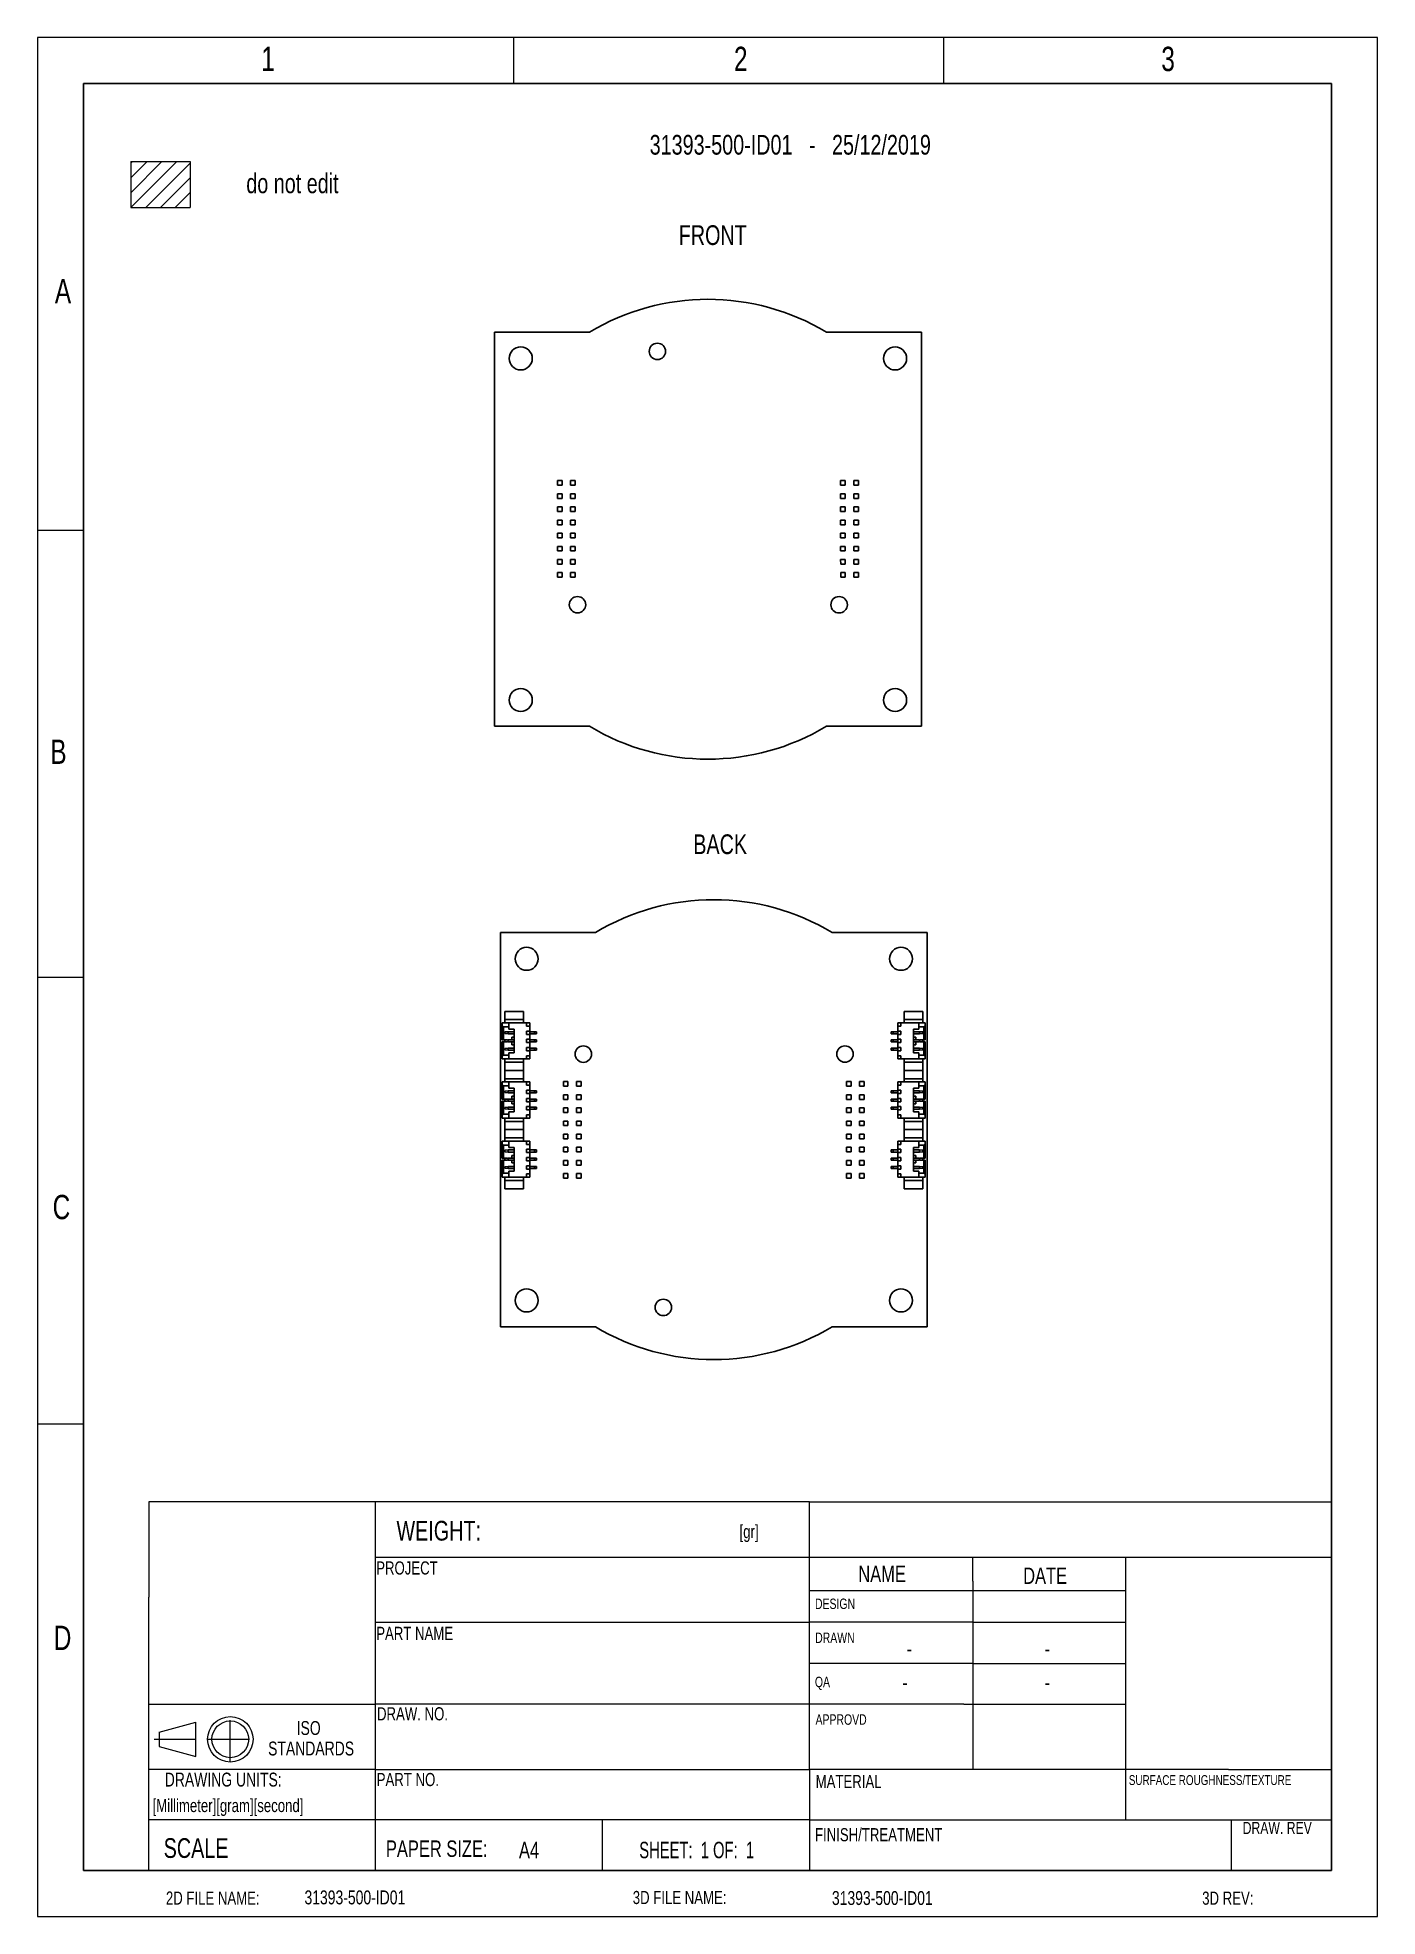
# Model space of a CAD drawing. Header units: millimetres. Extents: x 9 to 417, y 11 to 583.
import ezdxf

# ---------------------------------------------------------------- set-up
doc = ezdxf.new("R2010")
doc.units = ezdxf.units.MM
doc.header["$LTSCALE"] = 2
doc.linetypes.add('CENTER', pattern=[10.16, 6.35, -1.27, 1.27, -1.27])
doc.styles.add('SLDTEXTSTYLE0', font='TXT', dxfattribs={"width": 0.75})
doc.styles.add('SLDTEXTSTYLE1', font='TXT', dxfattribs={"width": 0.671875})

# ---------------------------------------------------------------- blocks, each defined once
blk = doc.blocks.new('SW_NOTE_0')
at = {"color": 0, "linetype": 'Continuous', "lineweight": 0, "char_height": 4.233, "attachment_point": 2, "style": 'SLDTEXTSTYLE0'}
for s, insert in [('ISO', (4.56, 5.46)), ('STANDARDS', (5.3, -0.78))]:
    blk.add_mtext(s, dxfattribs=dict(at, insert=insert))

msp = doc.modelspace()

# ---------------------------------------------------------------- hatches: boundary and pattern name
at = {"linetype": 'Continuous'}
h = msp.add_hatch(dxfattribs=at)
h.set_pattern_fill('ANSI31', style=0)
h.paths.add_polyline_path([(37.21, 531.13), (55.21, 531.13), (55.21, 545.08), (37.21, 545.08)], flags=0)

# ---------------------------------------------------------------- linework, layer by layer
at = {"color": 7, "linetype": 'Continuous', "lineweight": 18}
for p, q in [((8.79, 582.84), (8.79, 10.84)), ((416.79, 582.84), (8.79, 582.84)), ((153.74, 582.84), (153.74, 568.84)), ((284.7, 582.84), (284.7, 568.84)), ((416.79, 10.84), (416.79, 582.84)), ((402.79, 568.84), (104.87, 568.84)), ((104.87, 568.84), (402.79, 568.84)), ((402.79, 517.93), (402.79, 568.84)), ((402.79, 517.93), (402.79, 568.84)), ((37.21, 545.08), (55.21, 545.08)), ((37.21, 545.08), (37.21, 531.13)), ((55.21, 545.08), (55.21, 531.13)), ((37.21, 531.13), (55.21, 531.13)), ((8.79, 432.84), (22.79, 432.84)), ((8.79, 296.84), (22.79, 296.84)), ((8.79, 160.84), (22.79, 160.84)), ((111.55, 137.07), (42.65, 137.07)), ((42.65, 137.07), (42.65, 108.03)), ((243.83, 137.07), (111.55, 137.07)), ((111.55, 137.07), (111.55, 120.19)), ((243.83, 120.19), (243.83, 137.07)), ((243.83, 137.07), (402.79, 137.07)), ((111.55, 120.19), (402.79, 120.19)), ((111.55, 120.19), (111.55, 40.23)), ((243.83, 55.62), (243.83, 120.19)), ((293.55, 112.92), (293.55, 120.19)), ((340.12, 120.19), (340.12, 55.62)), ((340.12, 110), (243.83, 110)), ((293.55, 112.92), (293.55, 100.4)), ((42.65, 55.62), (42.65, 108.03)), ((111.55, 100.4), (243.83, 100.4)), ((293.55, 100.4), (243.83, 100.4)), ((293.55, 100.4), (293.55, 87.88)), ((293.55, 100.4), (340.12, 100.4)), ((293.55, 87.88), (243.83, 87.88)), ((293.55, 87.88), (293.55, 55.62)), ((293.55, 87.88), (340.12, 87.88)), ((42.65, 75.47), (111.55, 75.47)), ((243.83, 75.47), (111.55, 75.47)), ((290.86, 75.47), (243.83, 75.47)), ((290.86, 75.47), (340.12, 75.47)), ((42.65, 55.62), (42.65, 71.01)), ((42.65, 55.62), (42.65, 71.01)), ((45.86, 66.98), (56.98, 69.97)), ((56.98, 59.57), (56.98, 69.97)), ((45.86, 66.98), (45.86, 62.56)), ((45.86, 62.56), (56.98, 59.57)), ((111.55, 55.62), (42.65, 55.62)), ((42.65, 40.23), (42.65, 55.62)), ((111.55, 55.62), (243.83, 55.62)), ((243.83, 55.62), (243.83, 24.84)), ((340.12, 55.62), (243.83, 55.62)), ((340.12, 55.62), (340.12, 40.23)), ((371.46, 55.62), (340.12, 55.62)), ((371.46, 55.62), (402.79, 55.62)), ((42.65, 24.84), (42.65, 40.23)), ((243.83, 40.23), (42.65, 40.23)), ((111.55, 40.23), (111.55, 24.84)), ((180.73, 40.23), (180.73, 24.84)), ((243.83, 40.23), (402.79, 40.23)), ((372.29, 40.23), (372.29, 24.84)), ((8.79, 10.84), (416.79, 10.84))]:
    msp.add_line(p, q, dxfattribs=at)
at = {"color": 7, "linetype": 'Continuous', "lineweight": 25}
for p, q in [((22.79, 568.84), (402.79, 568.84)), ((22.79, 24.84), (22.79, 568.84)), ((22.79, 568.84), (22.79, 24.84)), ((402.79, 24.84), (402.79, 568.84)), ((402.79, 24.84), (402.79, 568.84)), ((147.92, 373.16), (147.92, 493.16)), ((176.87, 493.16), (147.92, 493.16)), ((277.92, 493.16), (248.98, 493.16)), ((277.92, 373.16), (277.92, 493.16)), ((168.52, 447.95), (167.12, 447.95)), ((167.12, 447.95), (167.12, 446.55)), ((167.12, 446.55), (168.52, 446.55)), ((168.52, 446.55), (168.52, 447.95)), ((172.52, 447.95), (171.12, 447.95)), ((171.12, 447.95), (171.12, 446.55)), ((171.12, 446.55), (172.52, 446.55)), ((172.52, 446.55), (172.52, 447.95)), ((254.73, 447.95), (253.33, 447.95)), ((253.33, 447.95), (253.33, 446.55)), ((253.33, 446.55), (254.73, 446.55)), ((254.73, 446.55), (254.73, 447.95)), ((258.73, 447.95), (257.33, 447.95)), ((257.33, 447.95), (257.33, 446.55)), ((257.33, 446.55), (258.73, 446.55)), ((258.73, 446.55), (258.73, 447.95)), ((168.52, 443.95), (167.12, 443.95)), ((167.12, 443.95), (167.12, 442.55)), ((167.12, 442.55), (168.52, 442.55)), ((168.52, 442.55), (168.52, 443.95)), ((172.52, 443.95), (171.12, 443.95)), ((171.12, 443.95), (171.12, 442.55)), ((171.12, 442.55), (172.52, 442.55)), ((172.52, 442.55), (172.52, 443.95)), ((254.73, 443.95), (253.33, 443.95)), ((253.33, 443.95), (253.33, 442.55)), ((253.33, 442.55), (254.73, 442.55)), ((254.73, 442.55), (254.73, 443.95)), ((258.73, 443.95), (257.33, 443.95)), ((257.33, 443.95), (257.33, 442.55)), ((257.33, 442.55), (258.73, 442.55)), ((258.73, 442.55), (258.73, 443.95)), ((168.52, 439.95), (167.12, 439.95)), ((167.12, 439.95), (167.12, 438.55)), ((167.12, 438.55), (168.52, 438.55)), ((168.52, 435.95), (167.12, 435.95)), ((167.12, 435.95), (167.12, 434.55)), ((168.52, 438.55), (168.52, 439.95)), ((168.52, 434.55), (168.52, 435.95)), ((172.52, 439.95), (171.12, 439.95)), ((171.12, 439.95), (171.12, 438.55)), ((171.12, 438.55), (172.52, 438.55)), ((172.52, 435.95), (171.12, 435.95)), ((171.12, 435.95), (171.12, 434.55)), ((172.52, 438.55), (172.52, 439.95)), ((172.52, 434.55), (172.52, 435.95)), ((254.73, 439.95), (253.33, 439.95)), ((253.33, 439.95), (253.33, 438.55)), ((253.33, 438.55), (254.73, 438.55)), ((254.73, 435.95), (253.33, 435.95)), ((253.33, 435.95), (253.33, 434.55)), ((254.73, 438.55), (254.73, 439.95)), ((254.73, 434.55), (254.73, 435.95)), ((258.73, 439.95), (257.33, 439.95)), ((257.33, 439.95), (257.33, 438.55)), ((257.33, 438.55), (258.73, 438.55)), ((258.73, 435.95), (257.33, 435.95)), ((257.33, 435.95), (257.33, 434.55)), ((258.73, 438.55), (258.73, 439.95)), ((258.73, 434.55), (258.73, 435.95)), ((168.51, 431.95), (167.11, 431.95)), ((167.11, 431.95), (167.11, 430.55)), ((167.11, 430.55), (168.51, 430.55)), ((167.12, 434.55), (168.52, 434.55)), ((168.51, 430.55), (168.51, 431.95)), ((172.51, 431.95), (171.11, 431.95)), ((171.11, 431.95), (171.11, 430.55)), ((171.11, 430.55), (172.51, 430.55)), ((171.12, 434.55), (172.52, 434.55)), ((172.51, 430.55), (172.51, 431.95)), ((253.33, 434.55), (254.73, 434.55)), ((254.73, 431.95), (253.33, 431.95)), ((253.33, 431.95), (253.33, 430.55)), ((253.33, 430.55), (254.73, 430.55)), ((254.73, 430.55), (254.73, 431.95)), ((257.33, 434.55), (258.73, 434.55)), ((258.73, 431.95), (257.33, 431.95)), ((257.33, 431.95), (257.33, 430.55)), ((257.33, 430.55), (258.73, 430.55)), ((258.73, 430.55), (258.73, 431.95)), ((168.51, 427.95), (167.11, 427.95)), ((167.11, 427.95), (167.11, 426.55)), ((167.11, 426.55), (168.51, 426.55)), ((168.51, 423.95), (167.11, 423.95)), ((167.11, 423.95), (167.11, 422.55)), ((168.51, 426.55), (168.51, 427.95)), ((168.51, 422.55), (168.51, 423.95)), ((172.51, 427.95), (171.11, 427.95)), ((171.11, 427.95), (171.11, 426.55)), ((171.11, 426.55), (172.51, 426.55)), ((172.51, 423.95), (171.11, 423.95)), ((171.11, 423.95), (171.11, 422.55)), ((172.51, 426.55), (172.51, 427.95)), ((172.51, 422.55), (172.51, 423.95)), ((254.73, 427.95), (253.33, 427.95)), ((253.33, 427.95), (253.33, 426.55)), ((253.33, 426.55), (254.73, 426.55)), ((254.73, 423.95), (253.33, 423.95)), ((253.33, 423.95), (253.34, 422.55)), ((254.73, 426.55), (254.73, 427.95)), ((254.74, 422.55), (254.73, 423.95)), ((258.73, 427.95), (257.33, 427.95)), ((257.33, 427.95), (257.33, 426.55)), ((257.33, 426.55), (258.73, 426.55)), ((258.73, 423.95), (257.33, 423.95)), ((257.33, 423.95), (257.34, 422.55)), ((258.73, 426.55), (258.73, 427.95)), ((258.74, 422.55), (258.73, 423.95)), ((167.11, 422.55), (168.51, 422.55)), ((168.51, 419.95), (167.11, 419.95)), ((167.11, 419.95), (167.11, 418.55)), ((167.11, 418.55), (168.51, 418.55)), ((168.51, 418.55), (168.51, 419.95)), ((171.11, 422.55), (172.51, 422.55)), ((172.51, 419.95), (171.11, 419.95)), ((171.11, 419.95), (171.11, 418.55)), ((171.11, 418.55), (172.51, 418.55)), ((172.51, 418.55), (172.51, 419.95)), ((253.34, 422.55), (254.74, 422.55)), ((254.74, 419.95), (253.34, 419.95)), ((253.34, 419.95), (253.34, 418.55)), ((253.34, 418.55), (254.74, 418.55)), ((254.74, 418.55), (254.74, 419.95)), ((257.34, 422.55), (258.74, 422.55)), ((258.74, 419.95), (257.34, 419.95)), ((257.34, 419.95), (257.34, 418.55)), ((257.34, 418.55), (258.74, 418.55)), ((258.74, 418.55), (258.74, 419.95)), ((176.87, 373.16), (147.92, 373.16)), ((277.92, 373.16), (248.98, 373.16)), ((149.71, 190.38), (149.71, 310.38)), ((149.71, 310.38), (178.65, 310.38)), ((250.76, 310.38), (279.71, 310.38)), ((279.71, 190.38), (279.71, 310.38)), ((156.71, 286.38), (151.11, 286.38)), ((151.11, 286.38), (151.11, 283.88)), ((156.71, 286.38), (156.71, 283.88)), ((272.71, 286.38), (278.31, 286.38)), ((272.71, 286.38), (272.71, 283.88)), ((278.31, 286.38), (278.31, 283.88)), ((150.31, 282.88), (150.31, 282.08)), ((150.31, 282.88), (152.31, 282.88)), ((150.31, 282.08), (150.71, 281.68)), ((150.31, 282.08), (150.31, 277.68)), ((150.71, 281.68), (152.31, 281.68)), ((150.71, 281.68), (150.71, 277.68)), ((156.71, 283.88), (151.11, 283.88)), ((151.11, 283.88), (151.11, 282.88)), ((152.31, 280.98), (152.31, 282.88)), ((157.71, 282.88), (152.31, 282.88)), ((152.31, 280.98), (153.91, 280.98)), ((153.91, 280.98), (153.91, 273.78)), ((156.71, 283.88), (156.71, 282.88)), ((157.71, 282.88), (157.71, 281.88)), ((158.71, 282.88), (157.71, 282.88)), ((157.71, 281.88), (158.71, 281.88)), ((158.71, 280.38), (157.71, 280.38)), ((157.71, 280.38), (157.71, 279.38)), ((158.71, 281.88), (158.71, 282.88)), ((158.71, 280.38), (158.71, 281.88)), ((158.71, 279.38), (158.71, 280.38)), ((270.71, 282.88), (270.71, 281.88)), ((271.71, 282.88), (270.71, 282.88)), ((270.71, 281.88), (270.71, 280.38)), ((270.71, 281.88), (271.71, 281.88)), ((271.71, 280.38), (270.71, 280.38)), ((270.71, 280.38), (270.71, 279.38)), ((277.11, 282.88), (271.71, 282.88)), ((271.71, 281.88), (271.71, 282.88)), ((271.71, 279.38), (271.71, 280.38)), ((272.71, 283.88), (278.31, 283.88)), ((272.71, 283.88), (272.71, 282.88)), ((277.11, 280.98), (275.51, 280.98)), ((275.51, 273.78), (275.51, 280.98)), ((277.11, 282.88), (277.11, 280.98)), ((279.11, 282.88), (277.11, 282.88)), ((278.71, 281.68), (277.11, 281.68)), ((278.31, 283.88), (278.31, 282.88)), ((279.11, 282.08), (278.71, 281.68)), ((278.71, 277.68), (278.71, 281.68)), ((279.11, 282.08), (279.11, 282.88)), ((279.11, 277.68), (279.11, 282.08)), ((150.31, 277.68), (150.71, 277.68)), ((150.71, 277.08), (150.31, 277.08)), ((150.31, 277.08), (150.31, 272.68)), ((151.91, 277.68), (150.71, 277.68)), ((150.71, 277.08), (150.71, 273.08)), ((150.71, 277.08), (151.91, 277.08)), ((151.11, 280.1), (152.11, 280.2)), ((151.11, 280.1), (151.11, 279.66)), ((151.11, 279.66), (152.11, 279.56)), ((151.11, 277.6), (152.11, 277.7)), ((151.11, 277.6), (151.11, 277.16)), ((151.11, 277.16), (152.11, 277.06)), ((151.11, 275.1), (152.11, 275.2)), ((151.11, 275.1), (151.11, 274.66)), ((151.11, 274.66), (152.11, 274.56)), ((152.11, 280.2), (152.11, 279.56)), ((153.91, 280.2), (152.11, 280.2)), ((153.91, 279.56), (152.11, 279.56)), ((152.11, 277.7), (152.11, 277.06)), ((153.91, 277.7), (152.11, 277.7)), ((153.91, 277.06), (152.11, 277.06)), ((153.91, 275.2), (152.11, 275.2)), ((152.11, 275.2), (152.11, 274.56)), ((153.91, 278.53), (153.21, 278.53)), ((153.21, 278.53), (153.21, 277.7)), ((153.21, 277.06), (153.21, 276.23)), ((153.21, 276.23), (153.91, 276.23)), ((157.71, 279.38), (158.71, 279.38)), ((158.71, 277.88), (157.71, 277.88)), ((157.71, 277.88), (157.71, 276.88)), ((157.71, 276.88), (158.71, 276.88)), ((158.71, 275.38), (157.71, 275.38)), ((157.71, 275.38), (157.71, 274.38)), ((160.11, 280.2), (158.71, 280.2)), ((160.11, 279.56), (158.71, 279.56)), ((158.71, 277.88), (158.71, 279.38)), ((158.71, 276.88), (158.71, 277.88)), ((160.11, 277.7), (158.71, 277.7)), ((160.11, 277.06), (158.71, 277.06)), ((158.71, 275.38), (158.71, 276.88)), ((158.71, 274.38), (158.71, 275.38)), ((160.11, 275.2), (158.71, 275.2)), ((160.11, 280.2), (160.11, 279.56)), ((160.71, 280.2), (160.11, 280.2)), ((160.71, 279.56), (160.11, 279.56)), ((160.11, 277.7), (160.11, 277.06)), ((160.71, 277.7), (160.11, 277.7)), ((160.71, 277.06), (160.11, 277.06)), ((160.11, 275.2), (160.11, 274.56)), ((160.71, 275.2), (160.11, 275.2)), ((160.71, 280.2), (160.71, 279.56)), ((160.71, 277.7), (160.71, 277.06)), ((160.71, 275.2), (160.71, 274.56)), ((268.71, 279.56), (268.71, 280.2)), ((268.71, 280.2), (269.31, 280.2)), ((268.71, 279.56), (269.31, 279.56)), ((268.71, 277.06), (268.71, 277.7)), ((268.71, 277.7), (269.31, 277.7)), ((268.71, 277.06), (269.31, 277.06)), ((268.71, 274.56), (268.71, 275.2)), ((268.71, 275.2), (269.31, 275.2)), ((269.31, 279.56), (269.31, 280.2)), ((269.31, 280.2), (270.71, 280.2)), ((269.31, 279.56), (270.71, 279.56)), ((269.31, 277.06), (269.31, 277.7)), ((269.31, 277.7), (270.71, 277.7)), ((269.31, 277.06), (270.71, 277.06)), ((269.31, 275.2), (270.71, 275.2)), ((269.31, 274.56), (269.31, 275.2)), ((270.71, 279.38), (270.71, 277.88)), ((270.71, 279.38), (271.71, 279.38)), ((271.71, 277.88), (270.71, 277.88)), ((270.71, 277.88), (270.71, 276.88)), ((270.71, 276.88), (270.71, 275.38)), ((270.71, 276.88), (271.71, 276.88)), ((271.71, 275.38), (270.71, 275.38)), ((270.71, 275.38), (270.71, 274.38)), ((271.71, 276.88), (271.71, 277.88)), ((271.71, 274.38), (271.71, 275.38)), ((275.51, 280.2), (277.31, 280.2)), ((275.51, 279.56), (277.31, 279.56)), ((276.21, 278.53), (275.51, 278.53)), ((275.51, 277.7), (277.31, 277.7)), ((275.51, 277.06), (277.31, 277.06)), ((275.51, 276.23), (276.21, 276.23)), ((275.51, 275.2), (277.31, 275.2)), ((276.21, 277.7), (276.21, 278.53)), ((276.21, 276.23), (276.21, 277.06)), ((277.31, 279.56), (277.31, 280.2)), ((278.31, 280.1), (277.31, 280.2)), ((278.31, 279.66), (277.31, 279.56)), ((277.31, 277.06), (277.31, 277.7)), ((278.31, 277.6), (277.31, 277.7)), ((278.31, 277.16), (277.31, 277.06)), ((277.31, 274.56), (277.31, 275.2)), ((278.31, 275.1), (277.31, 275.2)), ((278.31, 274.66), (277.31, 274.56)), ((278.71, 277.68), (277.51, 277.68)), ((277.51, 277.08), (278.71, 277.08)), ((278.31, 279.66), (278.31, 280.1)), ((278.31, 277.16), (278.31, 277.6)), ((278.31, 274.66), (278.31, 275.1)), ((278.71, 277.68), (279.11, 277.68)), ((278.71, 273.08), (278.71, 277.08)), ((279.11, 277.08), (278.71, 277.08)), ((279.11, 272.68), (279.11, 277.08)), ((150.31, 272.68), (150.71, 273.08)), ((150.31, 272.68), (150.31, 271.88)), ((150.31, 271.88), (152.31, 271.88)), ((150.71, 273.08), (152.31, 273.08)), ((151.11, 270.88), (151.11, 271.88)), ((156.71, 270.88), (151.11, 270.88)), ((151.11, 268.38), (151.11, 270.88)), ((153.91, 274.56), (152.11, 274.56)), ((152.31, 271.88), (152.31, 273.78)), ((152.31, 273.78), (153.91, 273.78)), ((152.31, 271.88), (157.71, 271.88)), ((156.71, 270.88), (156.71, 271.88)), ((156.71, 268.38), (156.71, 270.88)), ((157.71, 274.38), (158.71, 274.38)), ((158.71, 272.88), (157.71, 272.88)), ((157.71, 272.88), (157.71, 271.88)), ((157.71, 271.88), (158.71, 271.88)), ((160.11, 274.56), (158.71, 274.56)), ((158.71, 272.88), (158.71, 274.38)), ((158.71, 271.88), (158.71, 272.88)), ((160.71, 274.56), (160.11, 274.56)), ((268.71, 274.56), (269.31, 274.56)), ((269.31, 274.56), (270.71, 274.56)), ((270.71, 274.38), (270.71, 272.88)), ((270.71, 274.38), (271.71, 274.38)), ((271.71, 272.88), (270.71, 272.88)), ((270.71, 272.88), (270.71, 271.88)), ((270.71, 271.88), (271.71, 271.88)), ((271.71, 271.88), (271.71, 272.88)), ((271.71, 271.88), (277.11, 271.88)), ((272.71, 270.88), (272.71, 271.88)), ((272.71, 270.88), (278.31, 270.88)), ((272.71, 268.38), (272.71, 270.88)), ((275.51, 274.56), (277.31, 274.56)), ((277.11, 273.78), (275.51, 273.78)), ((277.11, 273.78), (277.11, 271.88)), ((278.71, 273.08), (277.11, 273.08)), ((279.11, 271.88), (277.11, 271.88)), ((278.31, 270.88), (278.31, 271.88)), ((278.31, 268.38), (278.31, 270.88)), ((279.11, 272.68), (278.71, 273.08)), ((279.11, 271.88), (279.11, 272.68)), ((150.31, 264.88), (150.31, 264.08)), ((150.31, 264.88), (152.31, 264.88)), ((150.31, 264.08), (150.71, 263.68)), ((150.31, 264.08), (150.31, 259.68)), ((150.71, 263.68), (152.31, 263.68)), ((150.71, 263.68), (150.71, 259.68)), ((156.71, 268.38), (151.11, 268.38)), ((151.11, 268.38), (151.11, 265.88)), ((156.71, 265.88), (151.11, 265.88)), ((151.11, 265.88), (151.11, 264.88)), ((157.71, 264.88), (152.31, 264.88)), ((152.31, 262.98), (152.31, 264.88)), ((156.71, 268.38), (156.71, 265.88)), ((156.71, 265.88), (156.71, 264.88)), ((157.71, 264.88), (157.71, 263.88)), ((158.71, 264.88), (157.71, 264.88)), ((157.71, 263.88), (158.71, 263.88)), ((158.71, 263.88), (158.71, 264.88)), ((158.71, 262.38), (158.71, 263.88)), ((168.9, 263.59), (168.9, 264.99)), ((168.9, 264.99), (170.3, 264.99)), ((170.3, 263.59), (168.9, 263.59)), ((170.3, 264.99), (170.3, 263.59)), ((172.9, 264.99), (174.3, 264.99)), ((172.9, 263.59), (172.9, 264.99)), ((174.3, 263.59), (172.9, 263.59)), ((174.3, 264.99), (174.3, 263.59)), ((255.12, 263.59), (255.12, 264.99)), ((255.12, 264.99), (256.52, 264.99)), ((256.52, 263.59), (255.12, 263.59)), ((256.52, 264.99), (256.52, 263.59)), ((259.12, 264.99), (260.52, 264.99)), ((259.12, 263.59), (259.12, 264.99)), ((260.52, 263.59), (259.12, 263.59)), ((260.52, 264.99), (260.52, 263.59)), ((270.71, 264.88), (270.71, 263.88)), ((271.71, 264.88), (270.71, 264.88)), ((270.71, 263.88), (270.71, 262.38)), ((270.71, 263.88), (271.71, 263.88)), ((271.71, 263.88), (271.71, 264.88)), ((277.11, 264.88), (271.71, 264.88)), ((272.71, 268.38), (278.31, 268.38)), ((272.71, 268.38), (272.71, 265.88)), ((272.71, 265.88), (278.31, 265.88)), ((272.71, 265.88), (272.71, 264.88)), ((277.11, 264.88), (277.11, 262.98)), ((279.11, 264.88), (277.11, 264.88)), ((278.71, 263.68), (277.11, 263.68)), ((278.31, 268.38), (278.31, 265.88)), ((278.31, 265.88), (278.31, 264.88)), ((279.11, 264.08), (278.71, 263.68)), ((278.71, 259.68), (278.71, 263.68)), ((279.11, 264.08), (279.11, 264.88)), ((279.11, 259.68), (279.11, 264.08)), ((150.31, 259.68), (150.71, 259.68)), ((150.71, 259.08), (150.31, 259.08)), ((150.31, 259.08), (150.31, 254.68)), ((151.91, 259.68), (150.71, 259.68)), ((150.71, 259.08), (150.71, 255.08)), ((150.71, 259.08), (151.91, 259.08)), ((151.11, 262.1), (152.11, 262.2)), ((151.11, 262.1), (151.11, 261.66)), ((151.11, 261.66), (152.11, 261.56)), ((151.11, 259.6), (152.11, 259.7)), ((151.11, 259.6), (151.11, 259.16)), ((151.11, 259.16), (152.11, 259.06)), ((152.11, 262.2), (152.11, 261.56)), ((153.91, 262.2), (152.11, 262.2)), ((153.91, 261.56), (152.11, 261.56)), ((153.91, 259.7), (152.11, 259.7)), ((152.11, 259.7), (152.11, 259.06)), ((153.91, 259.06), (152.11, 259.06)), ((152.31, 262.98), (153.91, 262.98)), ((153.91, 260.53), (153.21, 260.53)), ((153.21, 260.53), (153.21, 259.7)), ((153.21, 259.06), (153.21, 258.23)), ((153.21, 258.23), (153.91, 258.23)), ((153.91, 262.98), (153.91, 255.78)), ((158.71, 262.38), (157.71, 262.38)), ((157.71, 262.38), (157.71, 261.38)), ((157.71, 261.38), (158.71, 261.38)), ((158.71, 259.88), (157.71, 259.88)), ((157.71, 259.88), (157.71, 258.88)), ((157.71, 258.88), (158.71, 258.88)), ((158.71, 261.38), (158.71, 262.38)), ((160.11, 262.2), (158.71, 262.2)), ((160.11, 261.56), (158.71, 261.56)), ((158.71, 259.88), (158.71, 261.38)), ((158.71, 258.88), (158.71, 259.88)), ((160.11, 259.7), (158.71, 259.7)), ((160.11, 259.06), (158.71, 259.06)), ((158.71, 257.38), (158.71, 258.88)), ((160.11, 262.2), (160.11, 261.56)), ((160.71, 262.2), (160.11, 262.2)), ((160.71, 261.56), (160.11, 261.56)), ((160.11, 259.7), (160.11, 259.06)), ((160.71, 259.7), (160.11, 259.7)), ((160.71, 259.06), (160.11, 259.06)), ((160.71, 262.2), (160.71, 261.56)), ((160.71, 259.7), (160.71, 259.06)), ((168.9, 260.99), (170.3, 260.99)), ((168.9, 259.59), (168.9, 260.99)), ((170.3, 259.59), (168.9, 259.59)), ((170.3, 260.99), (170.3, 259.59)), ((172.9, 260.99), (174.3, 260.99)), ((172.9, 259.59), (172.9, 260.99)), ((174.3, 259.59), (172.9, 259.59)), ((174.3, 260.99), (174.3, 259.59)), ((255.12, 259.59), (255.12, 260.99)), ((255.12, 260.99), (256.52, 260.99)), ((256.52, 259.59), (255.12, 259.59)), ((256.52, 260.99), (256.52, 259.59)), ((259.12, 259.59), (259.12, 260.99)), ((259.12, 260.99), (260.52, 260.99)), ((260.52, 259.59), (259.12, 259.59)), ((260.52, 260.99), (260.52, 259.59)), ((268.71, 261.56), (268.71, 262.2)), ((268.71, 262.2), (269.31, 262.2)), ((268.71, 261.56), (269.31, 261.56)), ((268.71, 259.06), (268.71, 259.7)), ((268.71, 259.7), (269.31, 259.7)), ((268.71, 259.06), (269.31, 259.06)), ((269.31, 262.2), (270.71, 262.2)), ((269.31, 261.56), (269.31, 262.2)), ((269.31, 261.56), (270.71, 261.56)), ((269.31, 259.7), (270.71, 259.7)), ((269.31, 259.06), (269.31, 259.7)), ((269.31, 259.06), (270.71, 259.06)), ((271.71, 262.38), (270.71, 262.38)), ((270.71, 262.38), (270.71, 261.38)), ((270.71, 261.38), (270.71, 259.88)), ((270.71, 261.38), (271.71, 261.38)), ((271.71, 259.88), (270.71, 259.88)), ((270.71, 259.88), (270.71, 258.88)), ((270.71, 258.88), (270.71, 257.38)), ((270.71, 258.88), (271.71, 258.88)), ((271.71, 261.38), (271.71, 262.38)), ((271.71, 258.88), (271.71, 259.88)), ((277.11, 262.98), (275.51, 262.98)), ((275.51, 255.78), (275.51, 262.98)), ((275.51, 262.2), (277.31, 262.2)), ((275.51, 261.56), (277.31, 261.56)), ((276.21, 260.53), (275.51, 260.53)), ((275.51, 259.7), (277.31, 259.7)), ((275.51, 259.06), (277.31, 259.06)), ((275.51, 258.23), (276.21, 258.23)), ((276.21, 259.7), (276.21, 260.53)), ((276.21, 258.23), (276.21, 259.06)), ((277.31, 261.56), (277.31, 262.2)), ((278.31, 262.1), (277.31, 262.2)), ((278.31, 261.66), (277.31, 261.56)), ((277.31, 259.06), (277.31, 259.7)), ((278.31, 259.6), (277.31, 259.7)), ((278.31, 259.16), (277.31, 259.06)), ((278.71, 259.68), (277.51, 259.68)), ((277.51, 259.08), (278.71, 259.08)), ((278.31, 261.66), (278.31, 262.1)), ((278.31, 259.16), (278.31, 259.6)), ((278.71, 259.68), (279.11, 259.68)), ((278.71, 255.08), (278.71, 259.08)), ((279.11, 259.08), (278.71, 259.08)), ((279.11, 254.68), (279.11, 259.08)), ((150.31, 254.68), (150.71, 255.08)), ((150.31, 254.68), (150.31, 253.88)), ((150.31, 253.88), (152.31, 253.88)), ((150.71, 255.08), (152.31, 255.08)), ((151.11, 257.1), (152.11, 257.2)), ((151.11, 257.1), (151.11, 256.66)), ((151.11, 256.66), (152.11, 256.56)), ((151.11, 252.88), (151.11, 253.88)), ((156.71, 252.88), (151.11, 252.88)), ((151.11, 250.38), (151.11, 252.88)), ((152.11, 257.2), (152.11, 256.56)), ((153.91, 257.2), (152.11, 257.2)), ((153.91, 256.56), (152.11, 256.56)), ((152.31, 253.88), (152.31, 255.78)), ((152.31, 255.78), (153.91, 255.78)), ((152.31, 253.88), (157.71, 253.88)), ((156.71, 252.88), (156.71, 253.88)), ((156.71, 250.38), (156.71, 252.88)), ((158.71, 257.38), (157.71, 257.38)), ((157.71, 257.38), (157.71, 256.38)), ((157.71, 256.38), (158.71, 256.38)), ((158.71, 254.88), (157.71, 254.88)), ((157.71, 254.88), (157.71, 253.88)), ((157.71, 253.88), (158.71, 253.88)), ((158.71, 256.38), (158.71, 257.38)), ((160.11, 257.2), (158.71, 257.2)), ((160.11, 256.56), (158.71, 256.56)), ((158.71, 254.88), (158.71, 256.38)), ((158.71, 253.88), (158.71, 254.88)), ((160.11, 257.2), (160.11, 256.56)), ((160.71, 257.2), (160.11, 257.2)), ((160.71, 256.56), (160.11, 256.56)), ((160.71, 257.2), (160.71, 256.56)), ((168.9, 256.99), (170.3, 256.99)), ((168.9, 255.59), (168.9, 256.99)), ((170.3, 255.59), (168.9, 255.59)), ((168.9, 251.59), (168.9, 252.99)), ((168.9, 252.99), (170.3, 252.99)), ((170.3, 256.99), (170.3, 255.59)), ((170.3, 252.99), (170.3, 251.59)), ((172.9, 256.99), (174.3, 256.99)), ((172.9, 255.59), (172.9, 256.99)), ((174.3, 255.59), (172.9, 255.59)), ((172.9, 252.99), (174.3, 252.99)), ((172.9, 251.59), (172.9, 252.99)), ((174.3, 256.99), (174.3, 255.59)), ((174.3, 252.99), (174.3, 251.59)), ((255.12, 255.59), (255.12, 256.99)), ((255.12, 256.99), (256.52, 256.99)), ((256.52, 255.59), (255.12, 255.59)), ((255.12, 251.59), (255.12, 252.99)), ((255.12, 252.99), (256.52, 252.99)), ((256.52, 256.99), (256.52, 255.59)), ((256.52, 252.99), (256.52, 251.59)), ((259.12, 255.59), (259.12, 256.99)), ((259.12, 256.99), (260.52, 256.99)), ((260.52, 255.59), (259.12, 255.59)), ((259.12, 252.99), (260.52, 252.99)), ((259.12, 251.59), (259.12, 252.99)), ((260.52, 256.99), (260.52, 255.59)), ((260.52, 252.99), (260.52, 251.59)), ((268.71, 256.56), (268.71, 257.2)), ((268.71, 257.2), (269.31, 257.2)), ((268.71, 256.56), (269.31, 256.56)), ((269.31, 256.56), (269.31, 257.2)), ((269.31, 257.2), (270.71, 257.2)), ((269.31, 256.56), (270.71, 256.56)), ((271.71, 257.38), (270.71, 257.38)), ((270.71, 257.38), (270.71, 256.38)), ((270.71, 256.38), (270.71, 254.88)), ((270.71, 256.38), (271.71, 256.38)), ((271.71, 254.88), (270.71, 254.88)), ((270.71, 254.88), (270.71, 253.88)), ((270.71, 253.88), (271.71, 253.88)), ((271.71, 256.38), (271.71, 257.38)), ((271.71, 253.88), (271.71, 254.88)), ((271.71, 253.88), (277.11, 253.88)), ((272.71, 252.88), (272.71, 253.88)), ((272.71, 252.88), (278.31, 252.88)), ((272.71, 250.38), (272.71, 252.88)), ((275.51, 257.2), (277.31, 257.2)), ((275.51, 256.56), (277.31, 256.56)), ((277.11, 255.78), (275.51, 255.78)), ((277.11, 255.78), (277.11, 253.88)), ((278.71, 255.08), (277.11, 255.08)), ((279.11, 253.88), (277.11, 253.88)), ((277.31, 256.56), (277.31, 257.2)), ((278.31, 257.1), (277.31, 257.2)), ((278.31, 256.66), (277.31, 256.56)), ((278.31, 256.66), (278.31, 257.1)), ((278.31, 252.88), (278.31, 253.88)), ((278.31, 250.38), (278.31, 252.88)), ((279.11, 254.68), (278.71, 255.08)), ((279.11, 253.88), (279.11, 254.68)), ((150.31, 246.88), (150.31, 246.08)), ((150.31, 246.88), (152.31, 246.88)), ((150.31, 246.08), (150.71, 245.68)), ((150.31, 246.08), (150.31, 241.68)), ((156.71, 250.38), (151.11, 250.38)), ((151.11, 250.38), (151.11, 247.88)), ((156.71, 247.88), (151.11, 247.88)), ((151.11, 247.88), (151.11, 246.88)), ((157.71, 246.88), (152.31, 246.88)), ((152.31, 244.98), (152.31, 246.88)), ((156.71, 250.38), (156.71, 247.88)), ((156.71, 247.88), (156.71, 246.88)), ((157.71, 246.88), (157.71, 245.88)), ((158.71, 246.88), (157.71, 246.88)), ((158.71, 245.88), (158.71, 246.88)), ((170.3, 251.59), (168.9, 251.59)), ((168.9, 247.59), (168.9, 248.99)), ((168.9, 248.99), (170.3, 248.99)), ((170.3, 247.59), (168.9, 247.59)), ((170.3, 248.99), (170.3, 247.59)), ((174.3, 251.59), (172.9, 251.59)), ((172.9, 247.59), (172.9, 248.99)), ((172.9, 248.99), (174.3, 248.99)), ((174.3, 247.59), (172.9, 247.59)), ((174.3, 248.99), (174.3, 247.59)), ((256.52, 251.59), (255.12, 251.59)), ((255.12, 248.99), (256.52, 248.99)), ((255.12, 247.59), (255.12, 248.99)), ((256.52, 247.59), (255.12, 247.59)), ((256.52, 248.99), (256.52, 247.59)), ((260.52, 251.59), (259.12, 251.59)), ((259.12, 248.99), (260.52, 248.99)), ((259.12, 247.59), (259.12, 248.99)), ((260.52, 247.59), (259.12, 247.59)), ((260.52, 248.99), (260.52, 247.59)), ((270.71, 246.88), (270.71, 245.88)), ((271.71, 246.88), (270.71, 246.88)), ((277.11, 246.88), (271.71, 246.88)), ((271.71, 245.88), (271.71, 246.88)), ((272.71, 250.38), (278.31, 250.38)), ((272.71, 250.38), (272.71, 247.88)), ((272.71, 247.88), (278.31, 247.88)), ((272.71, 247.88), (272.71, 246.88)), ((277.11, 246.88), (277.11, 244.98)), ((279.11, 246.88), (277.11, 246.88)), ((278.31, 250.38), (278.31, 247.88)), ((278.31, 247.88), (278.31, 246.88)), ((279.11, 246.08), (278.71, 245.68)), ((279.11, 246.08), (279.11, 246.88)), ((279.11, 241.68), (279.11, 246.08)), ((150.31, 241.68), (150.71, 241.68)), ((150.71, 241.08), (150.31, 241.08)), ((150.31, 241.08), (150.31, 236.68)), ((150.71, 245.68), (152.31, 245.68)), ((150.71, 245.68), (150.71, 241.68)), ((151.91, 241.68), (150.71, 241.68)), ((150.71, 241.08), (150.71, 237.08)), ((150.71, 241.08), (151.91, 241.08)), ((151.11, 244.1), (152.11, 244.2)), ((151.11, 244.1), (151.11, 243.66)), ((151.11, 243.66), (152.11, 243.56)), ((151.11, 241.6), (152.11, 241.7)), ((151.11, 241.6), (151.11, 241.16)), ((151.11, 241.16), (152.11, 241.06)), ((153.91, 244.2), (152.11, 244.2)), ((152.11, 244.2), (152.11, 243.56)), ((153.91, 243.56), (152.11, 243.56)), ((152.11, 241.7), (152.11, 241.06)), ((153.91, 241.7), (152.11, 241.7)), ((153.91, 241.06), (152.11, 241.06)), ((152.31, 244.98), (153.91, 244.98)), ((153.91, 242.53), (153.21, 242.53)), ((153.21, 242.53), (153.21, 241.7)), ((153.21, 241.06), (153.21, 240.23)), ((153.91, 244.98), (153.91, 237.78)), ((157.71, 245.88), (158.71, 245.88)), ((158.71, 244.38), (157.71, 244.38)), ((157.71, 244.38), (157.71, 243.38)), ((157.71, 243.38), (158.71, 243.38)), ((158.71, 241.88), (157.71, 241.88)), ((157.71, 241.88), (157.71, 240.88)), ((157.71, 240.88), (158.71, 240.88)), ((158.71, 244.38), (158.71, 245.88)), ((158.71, 243.38), (158.71, 244.38)), ((160.11, 244.2), (158.71, 244.2)), ((160.11, 243.56), (158.71, 243.56)), ((158.71, 241.88), (158.71, 243.38)), ((158.71, 240.88), (158.71, 241.88)), ((160.11, 241.7), (158.71, 241.7)), ((160.11, 241.06), (158.71, 241.06)), ((158.71, 239.38), (158.71, 240.88)), ((160.11, 244.2), (160.11, 243.56)), ((160.71, 244.2), (160.11, 244.2)), ((160.71, 243.56), (160.11, 243.56)), ((160.11, 241.7), (160.11, 241.06)), ((160.71, 241.7), (160.11, 241.7)), ((160.71, 241.06), (160.11, 241.06)), ((160.71, 244.2), (160.71, 243.56)), ((160.71, 241.7), (160.71, 241.06)), ((168.9, 243.59), (168.9, 244.99)), ((168.9, 244.99), (170.3, 244.99)), ((170.3, 243.59), (168.9, 243.59)), ((168.9, 240.99), (170.3, 240.99)), ((168.9, 239.59), (168.9, 240.99)), ((170.3, 244.99), (170.3, 243.59)), ((170.3, 240.99), (170.3, 239.59)), ((172.9, 244.99), (174.3, 244.99)), ((172.9, 243.59), (172.9, 244.99)), ((174.3, 243.59), (172.9, 243.59)), ((172.9, 240.99), (174.3, 240.99)), ((172.9, 239.59), (172.9, 240.99)), ((174.3, 244.99), (174.3, 243.59)), ((174.3, 240.99), (174.3, 239.59)), ((255.11, 243.59), (255.11, 244.99)), ((255.11, 244.99), (256.51, 244.99)), ((256.51, 243.59), (255.11, 243.59)), ((255.11, 239.59), (255.11, 240.99)), ((255.11, 240.99), (256.51, 240.99)), ((256.51, 244.99), (256.51, 243.59)), ((256.51, 240.99), (256.51, 239.59)), ((259.11, 244.99), (260.51, 244.99)), ((259.11, 243.59), (259.11, 244.99)), ((260.51, 243.59), (259.11, 243.59)), ((259.11, 239.59), (259.11, 240.99)), ((259.11, 240.99), (260.51, 240.99)), ((260.51, 244.99), (260.51, 243.59)), ((260.51, 240.99), (260.51, 239.59)), ((268.71, 243.56), (268.71, 244.2)), ((268.71, 244.2), (269.31, 244.2)), ((268.71, 243.56), (269.31, 243.56)), ((268.71, 241.06), (268.71, 241.7)), ((268.71, 241.7), (269.31, 241.7)), ((268.71, 241.06), (269.31, 241.06)), ((269.31, 243.56), (269.31, 244.2)), ((269.31, 244.2), (270.71, 244.2)), ((269.31, 243.56), (270.71, 243.56)), ((269.31, 241.06), (269.31, 241.7)), ((269.31, 241.7), (270.71, 241.7)), ((269.31, 241.06), (270.71, 241.06)), ((270.71, 245.88), (270.71, 244.38)), ((270.71, 245.88), (271.71, 245.88)), ((271.71, 244.38), (270.71, 244.38)), ((270.71, 244.38), (270.71, 243.38)), ((270.71, 243.38), (270.71, 241.88)), ((270.71, 243.38), (271.71, 243.38)), ((271.71, 241.88), (270.71, 241.88)), ((270.71, 241.88), (270.71, 240.88)), ((270.71, 240.88), (270.71, 239.38)), ((270.71, 240.88), (271.71, 240.88)), ((271.71, 243.38), (271.71, 244.38)), ((271.71, 240.88), (271.71, 241.88)), ((277.11, 244.98), (275.51, 244.98)), ((275.51, 237.78), (275.51, 244.98)), ((275.51, 244.2), (277.31, 244.2)), ((275.51, 243.56), (277.31, 243.56)), ((276.21, 242.53), (275.51, 242.53)), ((275.51, 241.7), (277.31, 241.7)), ((275.51, 241.06), (277.31, 241.06)), ((276.21, 241.7), (276.21, 242.53)), ((276.21, 240.23), (276.21, 241.06)), ((278.71, 245.68), (277.11, 245.68)), ((277.31, 243.56), (277.31, 244.2)), ((278.31, 244.1), (277.31, 244.2)), ((278.31, 243.66), (277.31, 243.56)), ((277.31, 241.06), (277.31, 241.7)), ((278.31, 241.6), (277.31, 241.7)), ((278.31, 241.16), (277.31, 241.06)), ((278.71, 241.68), (277.51, 241.68)), ((277.51, 241.08), (278.71, 241.08)), ((278.31, 243.66), (278.31, 244.1)), ((278.31, 241.16), (278.31, 241.6)), ((278.71, 241.68), (278.71, 245.68)), ((278.71, 241.68), (279.11, 241.68)), ((278.71, 237.08), (278.71, 241.08)), ((279.11, 241.08), (278.71, 241.08)), ((279.11, 236.68), (279.11, 241.08)), ((150.31, 236.68), (150.71, 237.08)), ((150.31, 236.68), (150.31, 235.88)), ((150.31, 235.88), (152.31, 235.88)), ((150.71, 237.08), (152.31, 237.08)), ((151.11, 239.1), (152.11, 239.2)), ((151.11, 239.1), (151.11, 238.66)), ((151.11, 238.66), (152.11, 238.56)), ((151.11, 234.88), (151.11, 235.88)), ((156.71, 234.88), (151.11, 234.88)), ((151.11, 232.38), (151.11, 234.88)), ((152.11, 239.2), (152.11, 238.56)), ((153.91, 239.2), (152.11, 239.2)), ((153.91, 238.56), (152.11, 238.56)), ((152.31, 235.88), (152.31, 237.78)), ((152.31, 237.78), (153.91, 237.78)), ((152.31, 235.88), (157.71, 235.88)), ((153.21, 240.23), (153.91, 240.23)), ((156.71, 234.88), (156.71, 235.88)), ((156.71, 232.38), (156.71, 234.88)), ((158.71, 239.38), (157.71, 239.38)), ((157.71, 239.38), (157.71, 238.38)), ((157.71, 238.38), (158.71, 238.38)), ((158.71, 236.88), (157.71, 236.88)), ((157.71, 236.88), (157.71, 235.88)), ((157.71, 235.88), (158.71, 235.88)), ((158.71, 238.38), (158.71, 239.38)), ((160.11, 239.2), (158.71, 239.2)), ((160.11, 238.56), (158.71, 238.56)), ((158.71, 236.88), (158.71, 238.38)), ((158.71, 235.88), (158.71, 236.88)), ((160.11, 239.2), (160.11, 238.56)), ((160.71, 239.2), (160.11, 239.2)), ((160.71, 238.56), (160.11, 238.56)), ((160.71, 239.2), (160.71, 238.56)), ((170.3, 239.59), (168.9, 239.59)), ((168.9, 236.99), (170.3, 236.99)), ((168.9, 235.59), (168.9, 236.99)), ((170.3, 235.59), (168.9, 235.59)), ((170.3, 236.99), (170.3, 235.59)), ((174.3, 239.59), (172.9, 239.59)), ((172.9, 236.99), (174.3, 236.99)), ((172.9, 235.59), (172.9, 236.99)), ((174.3, 235.59), (172.9, 235.59)), ((174.3, 236.99), (174.3, 235.59)), ((256.51, 239.59), (255.11, 239.59)), ((255.11, 235.59), (255.11, 236.99)), ((255.11, 236.99), (256.51, 236.99)), ((256.51, 235.59), (255.11, 235.59)), ((256.51, 236.99), (256.51, 235.59)), ((260.51, 239.59), (259.11, 239.59)), ((259.11, 235.59), (259.11, 236.99)), ((259.11, 236.99), (260.51, 236.99)), ((260.51, 235.59), (259.11, 235.59)), ((260.51, 236.99), (260.51, 235.59)), ((268.71, 238.56), (268.71, 239.2)), ((268.71, 239.2), (269.31, 239.2)), ((268.71, 238.56), (269.31, 238.56)), ((269.31, 239.2), (270.71, 239.2)), ((269.31, 238.56), (269.31, 239.2)), ((269.31, 238.56), (270.71, 238.56)), ((271.71, 239.38), (270.71, 239.38)), ((270.71, 239.38), (270.71, 238.38)), ((270.71, 238.38), (270.71, 236.88)), ((270.71, 238.38), (271.71, 238.38)), ((271.71, 236.88), (270.71, 236.88)), ((270.71, 236.88), (270.71, 235.88)), ((270.71, 235.88), (271.71, 235.88)), ((271.71, 238.38), (271.71, 239.38)), ((271.71, 235.88), (271.71, 236.88)), ((271.71, 235.88), (277.11, 235.88)), ((272.71, 234.88), (272.71, 235.88)), ((272.71, 234.88), (278.31, 234.88)), ((272.71, 232.38), (272.71, 234.88)), ((275.51, 240.23), (276.21, 240.23)), ((275.51, 239.2), (277.31, 239.2)), ((275.51, 238.56), (277.31, 238.56)), ((277.11, 237.78), (275.51, 237.78)), ((277.11, 237.78), (277.11, 235.88)), ((278.71, 237.08), (277.11, 237.08)), ((279.11, 235.88), (277.11, 235.88)), ((277.31, 238.56), (277.31, 239.2)), ((278.31, 239.1), (277.31, 239.2)), ((278.31, 238.66), (277.31, 238.56)), ((278.31, 238.66), (278.31, 239.1)), ((278.31, 234.88), (278.31, 235.88)), ((278.31, 232.38), (278.31, 234.88)), ((279.11, 236.68), (278.71, 237.08)), ((279.11, 235.88), (279.11, 236.68)), ((156.71, 232.38), (151.11, 232.38)), ((272.71, 232.38), (278.31, 232.38)), ((149.71, 190.38), (178.65, 190.38)), ((250.76, 190.38), (279.71, 190.38)), ((22.79, 24.84), (402.79, 24.84)), ((22.79, 24.84), (402.79, 24.84))]:
    msp.add_line(p, q, dxfattribs=at)
at = {"color": 7, "linetype": 'CENTER', "lineweight": 18}
for p, q in [((67.48, 57.85), (67.48, 71.69)), ((44.33, 64.77), (58.39, 64.77)), ((60.56, 64.77), (74.4, 64.77))]:
    msp.add_line(p, q, dxfattribs=at)
at = {"color": 7, "linetype": 'Continuous', "lineweight": 25}
for centre, radius in [((155.92, 485.16), 3.5), ((197.54, 487.3), 2.5), ((269.92, 485.16), 3.5), ((173.2, 410.18), 2.5), ((252.87, 410.16), 2.5), ((155.92, 381.16), 3.5), ((269.92, 381.16), 3.5), ((157.71, 302.38), 3.5), ((271.71, 302.38), 3.5), ((174.98, 273.36), 2.5), ((254.65, 273.38), 2.5), ((157.71, 198.38), 3.5), ((271.71, 198.38), 3.5), ((199.33, 196.24), 2.5)]:
    msp.add_circle(centre, radius, dxfattribs=at)
at = {"color": 7, "linetype": 'Continuous', "lineweight": 18}
for radius in [6.92, 5.6]:
    msp.add_circle((67.48, 64.77), radius, dxfattribs=at)
at = {"color": 7, "linetype": 'Continuous', "lineweight": 25}
for centre, start, end in [((212.92, 433.16), 58.9973, 121.0027), ((212.92, 433.16), 238.9973, 301.0027), ((214.71, 250.38), 58.9973, 121.0027), ((214.71, 250.38), 238.9973, 301.0027)]:
    msp.add_arc(centre, 70, start, end, dxfattribs=at)

# ---------------------------------------------------------------- block references
at = {"color": 7, "linetype": 'Continuous', "lineweight": 0}
msp.add_blockref('SW_NOTE_0', (86.78, 64.86), dxfattribs=at)

# ---------------------------------------------------------------- texts
for s, insert, char_height, attachment_point, style in [('1', (76.9, 580.05), 7.41, 1, 'SLDTEXTSTYLE0'), ('2', (220.85, 580.05), 7.41, 1, 'SLDTEXTSTYLE0'), ('3', (350.97, 580.05), 7.41, 1, 'SLDTEXTSTYLE0'), ('31393-500-ID01   -   25/12/2019', (280.82, 553.21), 6, 3, 'SLDTEXTSTYLE0'), ('do not edit', (100.45, 541.47), 6, 3, 'SLDTEXTSTYLE0'), ('FRONT', (224.75, 525.7), 6, 3, 'SLDTEXTSTYLE0'), ('A', (14.06, 509.37), 7.41, 1, 'SLDTEXTSTYLE0'), ('B', (12.67, 369.13), 7.41, 1, 'SLDTEXTSTYLE0'), ('BACK', (224.84, 340.26), 6, 3, 'SLDTEXTSTYLE0'), ('C', (13.37, 230.52), 7.41, 1, 'SLDTEXTSTYLE0'), ('WEIGHT:', (143.82, 131.27), 6, 3, 'SLDTEXTSTYLE0'), ('D', (13.72, 99.35), 7.41, 1, 'SLDTEXTSTYLE0'), ('-', (274.24, 94.7), 4.76, 2, 'SLDTEXTSTYLE0'), ('-', (316.26, 94.7), 4.76, 2, 'SLDTEXTSTYLE0'), ('-', (272.92, 84.49), 4.76, 2, 'SLDTEXTSTYLE0'), ('-', (316.26, 84.49), 4.76, 2, 'SLDTEXTSTYLE0'), ('DRAWING UNITS:', (65.32, 54.62), 4.2333, 2, 'SLDTEXTSTYLE0'), ('A4', (155.38, 33.56), 5, 1, 'SLDTEXTSTYLE0'), ('SHEET:  1 OF:  1', (192.01, 33.56), 5, 1, 'SLDTEXTSTYLE1')]:
    msp.add_mtext(s, dxfattribs=dict(at, insert=insert, char_height=char_height, attachment_point=attachment_point, style=style))
at = {"color": 7, "linetype": 'Continuous', "lineweight": 0, "rotation": 0, "style": 'SLDTEXTSTYLE0'}
for s, insert, char_height, attachment_point in [('[gr]', (222.55, 130.01), 4, 1), ('PROJECT', (111.91, 118.93), 4, 1), ('NAME', (258.71, 117.64), 5, 1), ('DATE', (308.91, 117.06), 5, 1), ('DESIGN', (245.52, 107.61), 3.175, 1), ('PART NAME', (111.92, 99.01), 4, 1), ('DRAWN', (245.57, 97.26), 3.175, 1), ('QA', (245.49, 83.81), 3.175, 1), ('DRAW. NO.', (112.15, 74.53), 4, 1), ('APPROVD', (245.69, 72.37), 3.175, 1), ('PART NO.', (112.07, 54.52), 4, 1), ('MATERIAL', (245.73, 53.9), 4, 1), ('SURFACE ROUGHNESS/TEXTURE', (341.08, 53.85), 3, 1), ('[Millimeter][gram][second]', (43.81, 46.61), 4, 1), ('SCALE', (47.19, 34.66), 6, 1), ('FINISH/TREATMENT', (245.52, 37.72), 4, 1), ('DRAW. REV', (375.75, 39.63), 3.704, 1), ('PAPER SIZE:', (114.87, 33.97), 5, 1), ('2D FILE NAME:', (47.87, 18.43), 4, 1), ('31393-500-ID01', (105.41, 18.75), 4.2333, 2), ('3D FILE NAME:', (190.03, 18.6), 4, 1), ('31393-500-ID01', (266.02, 18.56), 4.2333, 2), ('3D REV:', (363.43, 18.4), 4, 1)]:
    msp.add_mtext(s, dxfattribs=dict(at, insert=insert, char_height=char_height, attachment_point=attachment_point))

doc.saveas('drawing.dxf')
